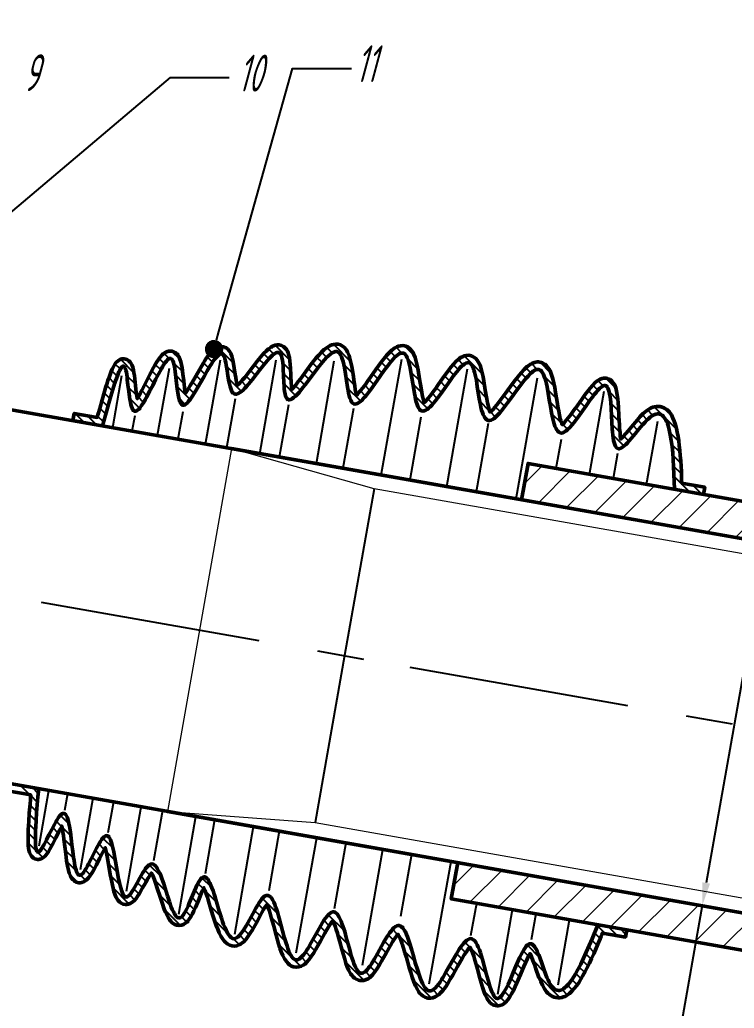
# Model space of a CAD drawing. Header units: millimetres. Extents: x 170 to 1359, y 181 to 1022.
# Drawn here: x 412 to 489.6, y 799.3 to 906.6 of the extents above; entities that cross this region are included whole.
import ezdxf

# ---------------------------------------------------------------- set-up
doc = ezdxf.new("R2010")
doc.units = ezdxf.units.MM
doc.linetypes.add('ACAD_ISO08W100', pattern=[36, 24, -3, 6, -3])
doc.layers.get('Defpoints').update_dxf_attribs({"lineweight": 35})
for name, color, linetype, lineweight in [('中心线', 1, 'ACAD_ISO08W100', 35), ('剖面线', 6, 'Continuous', 35), ('尺寸', 4, 'Continuous', 25), ('粗实线', 7, 'Continuous', 50), ('细实线', 7, 'Continuous', 20)]:
    doc.layers.add(name, color=color, linetype=linetype, lineweight=lineweight)
doc.layers.add('尺寸标注', color=4, linetype='Continuous')
doc.styles.get("Standard").update_dxf_attribs({"font": 'arial.ttf'})
doc.styles.add('工程字', font='gbenor.shx', dxfattribs={"width": 0.65, "oblique": 15, "height": 5, "bigfont": 'gbcbig.shx'})
doc.styles.add('工程字-35', font='gbeitc.shx', dxfattribs={"height": 3.5, "bigfont": 'gbcbig.shx'})
doc.dimstyles.new('ISO-25', dxfattribs={"dimtxt": 2.5, "dimasz": 2.5, "dimexe": 1.25, "dimexo": 0.625, "dimtad": 1, "dimtxsty": 'Standard', "dimcen": 2.5, "dimadec": 0, "dimazin": 0, "dimtfac": 1, "dimtmove": 0, "dimatfit": 3, "dimfxl": 1, "dimarcsym": 0})
pattern_1 = [(45, (-1779.0263, 93.988), (-1.7960512, 1.7960512), [])]

# ---------------------------------------------------------------- blocks, each defined once
blk = doc.blocks.new('*D14')
at = {"layer": 'Defpoints', "color": 0, "transparency": 16777216}
for p in [(660.83, 905.2), (323.57, 859.38), (642.83, 803.1)]:
    blk.add_point(p, dxfattribs=at)
at = {"layer": '尺寸标注', "color": 0, "lineweight": -2, "transparency": 16777216}
for p, q in [((323.68, 859.99), (341.79, 962.71)), ((344.04, 961.05), (658.37, 905.64)), ((642.94, 803.71), (661.05, 906.43))]:
    blk.add_line(p, q, dxfattribs=at)
at = {"layer": '尺寸标注', "color": 0, "transparency": 16777216}
for points in [[(344.11, 961.46), (343.96, 960.64), (341.57, 961.48)], [(658.44, 906.05), (658.3, 905.23), (660.83, 905.2)]]:
    blk.add_solid(points, dxfattribs=at)
at = {"layer": '尺寸标注', "color": 0, "lineweight": 20, "transparency": 16777216, "insert": (501.61, 935.68), "char_height": 3.5, "attachment_point": 5, "rotation": 350.0022, "style": '工程字-35'}
blk.add_mtext('886', dxfattribs=at)
blk = doc.blocks.new('*D17')
at = {"layer": 'Defpoints', "color": 0, "transparency": 16777216}
for p in [(493.03, 849.82), (512.17, 846.44), (505.21, 807.05)]:
    blk.add_point(p, dxfattribs=at)
at = {"layer": '尺寸', "color": 0, "lineweight": -2, "transparency": 16777216}
for p, q in [((511.55, 846.55), (491.8, 850.04)), ((492.6, 847.36), (486.51, 812.89)), ((486.08, 810.43), (478.23, 766)), ((504.6, 807.16), (484.85, 810.65))]:
    blk.add_line(p, q, dxfattribs=at)
at = {"layer": '尺寸', "color": 0, "transparency": 16777216}
for points in [[(492.19, 847.43), (493.01, 847.29), (493.03, 849.82)], [(486.1, 812.96), (486.92, 812.82), (486.08, 810.43)]]:
    blk.add_solid(points, dxfattribs=at)
at = {"layer": '尺寸', "color": 0, "lineweight": 20, "transparency": 16777216, "insert": (478.05, 781.48), "char_height": 3.5, "attachment_point": 5, "rotation": 79.9846, "style": '工程字-35'}
blk.add_mtext('8x46{\\H0.7x;\\SH7/f7;}x50{\\H0.7x;\\SH10/a11;}x9{\\H0.7x;\\SH11/d10;}', dxfattribs=at)
blk = doc.blocks.new('*D20')
at = {"layer": 'Defpoints', "color": 0, "transparency": 16777216}
for p in [(1244.78, 973.48), (280.07, 859.57), (1244.78, 748.52)]:
    blk.add_point(p, dxfattribs=at)
at = {"layer": '尺寸标注', "color": 0, "lineweight": -2, "transparency": 16777216}
for p, q in [((280.07, 860.19), (280.07, 974.73)), ((1244.78, 749.15), (1244.78, 974.73)), ((282.57, 973.48), (1242.28, 973.48))]:
    blk.add_line(p, q, dxfattribs=at)
at = {"layer": '尺寸标注', "color": 0, "transparency": 16777216}
for points in [[(282.57, 973.9), (282.57, 973.06), (280.07, 973.48)], [(1242.28, 973.9), (1242.28, 973.06), (1244.78, 973.48)]]:
    blk.add_solid(points, dxfattribs=at)
at = {"layer": '尺寸标注', "color": 0, "lineweight": 20, "transparency": 16777216, "insert": (762.42, 975.86), "char_height": 3.5, "attachment_point": 5, "style": '工程字-35'}
blk.add_mtext('2105', dxfattribs=at)

msp = doc.modelspace()

# ---------------------------------------------------------------- hatches: boundary and pattern name
at = {"layer": '剖面线', "lineweight": 20}
h = msp.add_hatch(dxfattribs=at)
h.set_pattern_fill('ANSI31', color=256, scale=0.8)
h.set_pattern_definition(pattern_1)
h.paths.add_polyline_path([(486.214, 855.077), (486.213, 855.072), (483.843, 855.49), (467.161, 858.436), (466.465, 854.503), (511.145, 846.624), (511.146, 846.625), (508.093, 847.162), (508.091, 847.16), (511.144, 846.622), (511.145, 846.624), (508.093, 847.162), (508.093, 847.162), (511.68, 846.531), (537.373, 841.999), (544.915, 839.041), (556.516, 836.998), (556.478, 837.258), (556.164, 838.652), (555.955, 839.367), (555.728, 840.081), (555.223, 841.546), (554.666, 843.006)])
h = msp.add_hatch(dxfattribs=at)
h.set_pattern_fill('ANSI31', color=256, scale=0.8)
h.set_pattern_definition(pattern_1)
h.paths.add_polyline_path([(477.869, 807.808), (477.87, 807.813), (475.499, 808.232), (458.818, 811.176), (459.51, 815.11), (504.188, 807.213), (504.188, 807.212), (501.135, 807.753), (501.134, 807.755), (504.187, 807.215), (504.188, 807.213), (501.135, 807.752), (501.135, 807.753), (504.722, 807.117), (530.413, 802.577), (538.513, 802.774), (550.112, 800.72), (549.986, 800.49), (549.214, 799.287), (548.773, 798.688), (548.315, 798.094), (547.339, 796.891), (546.316, 795.709)])

# ---------------------------------------------------------------- linework, layer by layer
at = {"layer": '中心线', "lineweight": 25}
for points in [[(414.293, 843.393), (439.307, 838.983)], [(444.309, 838.094), (449.312, 837.205)], [(454.315, 836.334), (479.328, 831.924)], [(484.331, 831.035), (489.334, 830.163)]]:
    msp.add_lwpolyline(points, dxfattribs=at)
at = {"layer": '剖面线', "lineweight": 25}
for points in [[(428.203, 869.819), (427.628, 870.394)], [(429.388, 869.714), (428.465, 870.638)], [(435.175, 869.313), (433.432, 871.056)], [(439.01, 869.784), (438.453, 870.359)], [(439.568, 870.307), (438.993, 870.882)], [(441.294, 869.662), (439.69, 871.265)], [(445.32, 869.958), (444.745, 870.516)], [(445.896, 870.446), (445.32, 871.021)], [(447.9, 869.522), (446.07, 871.353)], [(452.781, 870.028), (452.206, 870.603)], [(453.461, 870.429), (452.833, 871.056)], [(454.82, 870.132), (453.757, 871.196)], [(424.368, 868.267), (422.904, 869.749)], [(427.68, 869.261), (427.105, 869.836)], [(429.667, 868.372), (428.656, 869.365)], [(432.491, 868.773), (431.916, 869.348)], [(432.909, 869.435), (432.334, 870.01)], [(438.522, 869.208), (437.947, 869.766)], [(441.398, 868.494), (440.527, 869.348)], [(444.327, 868.79), (443.752, 869.365)], [(444.797, 869.383), (444.24, 869.958)], [(451.787, 868.86), (451.212, 869.435)], [(452.258, 869.47), (451.7, 870.045)], [(455.204, 868.686), (454.106, 869.784)], [(460.137, 869.139), (459.561, 869.714)], [(462.228, 868.128), (460.241, 870.115)], [(468.172, 868.651), (467.545, 869.278)], [(469.637, 868.25), (468.469, 869.435)], [(422.555, 867.919), (421.945, 868.529)], [(422.904, 868.668), (422.311, 869.243)], [(426.913, 867.884), (426.321, 868.476)], [(427.279, 868.598), (426.687, 869.174)], [(432.09, 868.093), (431.515, 868.668)], [(435.385, 868.041), (434.426, 868.999)], [(437.581, 867.988), (437.006, 868.564)], [(438.052, 868.598), (437.476, 869.174)], [(441.451, 867.361), (440.597, 868.197)], [(443.856, 868.18), (443.281, 868.755)], [(448.144, 868.197), (447.151, 869.191)], [(450.898, 867.605), (450.323, 868.18)], [(451.334, 868.232), (450.759, 868.808)], [(455.413, 867.396), (454.454, 868.354)], [(459.108, 868.006), (458.55, 868.581)], [(459.596, 868.598), (459.021, 869.174)], [(466.97, 867.692), (466.394, 868.267)], [(467.492, 868.25), (466.917, 868.825)], [(422.277, 867.117), (421.649, 867.762)], [(424.525, 867.03), (423.601, 867.953)], [(426.547, 867.169), (425.954, 867.762)], [(429.807, 867.134), (428.9, 868.058)], [(431.306, 866.716), (430.731, 867.291)], [(431.707, 867.396), (431.114, 867.988)], [(436.064, 866.263), (434.618, 867.709)], [(436.605, 866.803), (436.047, 867.361)], [(437.11, 867.378), (436.535, 867.953)], [(442.932, 866.942), (442.357, 867.518)], [(443.403, 867.553), (442.828, 868.128)], [(448.336, 866.942), (447.377, 867.884)], [(450.445, 866.977), (449.87, 867.553)], [(458.219, 866.751), (457.644, 867.326)], [(458.655, 867.378), (458.08, 867.953)], [(462.455, 866.82), (461.479, 867.797)], [(466.482, 867.099), (465.906, 867.675)], [(470.037, 866.786), (468.922, 867.901)], [(475.336, 866.873), (474.744, 867.448)], [(476.696, 866.594), (475.598, 867.692)], [(421.788, 865.461), (421.144, 866.106)], [(422.033, 866.298), (421.388, 866.942)], [(424.682, 865.809), (423.758, 866.733)], [(425.815, 865.757), (425.222, 866.35)], [(426.181, 866.454), (425.588, 867.047)], [(430.469, 865.391), (429.04, 866.838)], [(430.905, 866.036), (430.33, 866.629)], [(435.263, 866.001), (435.053, 866.21)], [(441.939, 865.775), (440.666, 867.064)], [(442.462, 866.35), (441.886, 866.908)], [(448.998, 865.199), (447.569, 866.611)], [(449.521, 865.74), (448.963, 866.315)], [(449.992, 866.35), (449.434, 866.925)], [(455.639, 866.106), (454.663, 867.064)], [(457.313, 865.496), (456.738, 866.071)], [(457.766, 866.123), (457.191, 866.681)], [(462.664, 865.531), (461.705, 866.507)], [(465.575, 865.862), (465, 866.437)], [(466.028, 866.489), (465.453, 867.064)], [(470.264, 865.478), (469.288, 866.454)], [(474.256, 865.792), (473.698, 866.367)], [(474.744, 866.385), (474.186, 866.942)], [(476.923, 865.287), (475.964, 866.245)], [(421.544, 864.624), (420.9, 865.269)], [(424.978, 864.432), (423.915, 865.496)], [(425.414, 865.06), (424.839, 865.653)], [(429.946, 864.851), (429.249, 865.548)], [(441.294, 865.356), (440.823, 865.809)], [(456.284, 864.363), (454.872, 865.775)], [(456.842, 864.903), (456.267, 865.461)], [(462.995, 864.119), (461.915, 865.217)], [(464.651, 864.624), (464.076, 865.199)], [(465.122, 865.234), (464.547, 865.809)], [(470.473, 864.188), (469.497, 865.165)], [(473.349, 864.537), (472.792, 865.112)], [(473.803, 865.165), (473.227, 865.74)], [(476.992, 864.136), (476.138, 864.99)], [(421.318, 863.787), (420.655, 864.432)], [(463.64, 863.474), (463.082, 864.031)], [(464.181, 864.031), (463.605, 864.589)], [(472.914, 863.909), (472.338, 864.485)], [(480.705, 863.648), (480.13, 864.241)], [(483.302, 862.132), (480.862, 864.572)], [(419, 862.864), (418.006, 863.857)], [(420.307, 862.637), (419.313, 863.613)], [(421.091, 862.933), (420.429, 863.578)], [(462.96, 863.09), (462.281, 863.77)], [(470.839, 862.759), (469.724, 863.875)], [(471.99, 862.672), (471.414, 863.247)], [(472.46, 863.282), (471.885, 863.857)], [(477.062, 863.003), (476.208, 863.84)], [(479.59, 862.62), (479.032, 863.177)], [(480.113, 863.177), (479.537, 863.735)], [(470.77, 861.731), (470.107, 862.393)], [(471.467, 862.114), (470.909, 862.689)], [(477.132, 861.835), (476.26, 862.707)], [(478.613, 861.434), (478.056, 862.01)], [(479.102, 862.027), (478.526, 862.602)], [(483.529, 860.824), (482.553, 861.8)], [(477.585, 860.319), (476.365, 861.539)], [(478.125, 860.859), (477.55, 861.417)], [(483.668, 859.621), (482.762, 860.51)], [(483.756, 858.454), (482.884, 859.325)], [(483.808, 857.321), (482.971, 858.157)], [(477.949, 856.534), (477.951, 856.536)], [(484.714, 855.333), (483.023, 857.024)], [(481.001, 855.996), (481.002, 855.996)], [(483.407, 855.577), (483.076, 855.909)], [(484.05, 855.454), (484.052, 855.455)], [(486.022, 855.107), (485.028, 856.1)], [(474.5, 853.085), (474.501, 853.086)], [(477.55, 852.544), (477.553, 852.547)], [(480.601, 852.004), (480.606, 852.009)], [(483.651, 851.464), (483.658, 851.471)], [(486.701, 850.923), (486.711, 850.933)], [(413.038, 822.493), (412.045, 823.47)], [(413.979, 822.616), (413.369, 823.243)], [(413.892, 821.622), (413.16, 822.371)], [(413.823, 820.628), (413.073, 821.378)], [(413.753, 819.617), (413.003, 820.367)], [(417.326, 819.286), (416.385, 820.227)], [(413.701, 818.606), (412.934, 819.356)], [(416.141, 818.31), (415.548, 818.903)], [(416.524, 819.007), (415.932, 819.6)], [(417.518, 817.996), (416.577, 818.955)], [(413.683, 817.543), (412.881, 818.327)], [(415.775, 817.595), (415.182, 818.188)], [(422.102, 816.654), (421.004, 817.77)], [(414.52, 815.626), (412.881, 817.264)], [(415.025, 816.183), (414.45, 816.776)], [(415.426, 816.881), (414.834, 817.473)], [(417.675, 816.776), (416.751, 817.683)], [(421.144, 816.532), (420.568, 817.125)], [(417.832, 815.539), (416.908, 816.462)], [(420.429, 815.103), (419.819, 815.695)], [(420.777, 815.817), (420.185, 816.428)], [(422.364, 815.312), (421.353, 816.323)], [(418.128, 814.179), (417.082, 815.225)], [(420.045, 814.388), (419.47, 814.981)], [(422.59, 814.022), (421.614, 814.998)], [(427.314, 813.604), (426.042, 814.876)], [(461.337, 814.787), (461.339, 814.789)], [(418.285, 812.941), (417.396, 813.813)], [(419.139, 813.15), (418.564, 813.726)], [(419.644, 813.726), (419.069, 814.301)], [(422.852, 812.68), (421.823, 813.691)], [(425.71, 813.063), (425.118, 813.639)], [(426.111, 813.726), (425.536, 814.318)], [(432.822, 812.401), (431.759, 813.464)], [(467.457, 813.708), (467.458, 813.708)], [(425.327, 812.366), (424.734, 812.959)], [(427.872, 811.965), (426.599, 813.238)], [(431.916, 812.244), (431.323, 812.837)], [(423.845, 810.606), (422.102, 812.349)], [(424.473, 811.041), (423.915, 811.617)], [(424.926, 811.669), (424.351, 812.262)], [(428.395, 810.362), (427.14, 811.617)], [(431.254, 810.728), (430.643, 811.338)], [(431.567, 811.495), (430.975, 812.105)], [(433.345, 810.797), (432.108, 812.052)], [(430.94, 809.978), (430.33, 810.588)], [(433.816, 809.246), (432.613, 810.449)], [(438.453, 810.013), (437.86, 810.588)], [(440.021, 809.507), (438.313, 811.216)], [(485.772, 810.478), (485.778, 810.484)], [(429.388, 808.305), (427.68, 809.995)], [(430.12, 808.636), (429.545, 809.211)], [(430.574, 809.263), (429.981, 809.856)], [(437.686, 808.618), (437.093, 809.211)], [(438.069, 809.316), (437.476, 809.908)], [(440.422, 808.026), (439.289, 809.176)], [(447.22, 807.695), (445.477, 809.438)], [(488.823, 809.938), (488.828, 809.943)], [(434.548, 807.451), (433.101, 808.897)], [(437.302, 807.921), (436.709, 808.514)], [(445.181, 807.59), (444.606, 808.165)], [(445.582, 808.252), (445.007, 808.845)], [(453.844, 807.538), (453.112, 808.27)], [(473.158, 808.636), (473.158, 808.636)], [(475.528, 807.398), (474.691, 808.235)], [(476.835, 807.172), (475.859, 808.165)], [(476.208, 808.096), (476.21, 808.098)], [(434.792, 806.126), (433.833, 807.085)], [(436.413, 806.649), (435.855, 807.224)], [(436.884, 807.259), (436.308, 807.834)], [(440.841, 806.544), (439.69, 807.695)], [(444.797, 806.893), (444.205, 807.485)], [(447.639, 806.213), (446.488, 807.363)], [(452.554, 806.666), (451.979, 807.259)], [(453.007, 807.294), (452.45, 807.869)], [(454.472, 805.847), (453.129, 807.172)], [(475.005, 806.858), (474.378, 807.468)], [(477.794, 807.311), (477.167, 807.939)], [(479.258, 807.555), (479.263, 807.56)], [(482.309, 807.015), (482.315, 807.021)], [(435.82, 806.178), (435.141, 806.858)], [(442.479, 803.825), (440.108, 806.196)], [(444.03, 805.516), (443.438, 806.091)], [(444.414, 806.196), (443.821, 806.788)], [(452.153, 806.004), (451.578, 806.579)], [(461.601, 806.248), (461.008, 806.84)], [(468.416, 804.818), (467.092, 806.143)], [(474.36, 805.359), (473.75, 805.952)], [(474.674, 806.108), (474.064, 806.718)], [(443.595, 804.853), (443.019, 805.429)], [(448.057, 804.714), (446.889, 805.882)], [(451.386, 804.609), (450.794, 805.202)], [(451.77, 805.307), (451.177, 805.899)], [(454.907, 804.33), (453.739, 805.498)], [(459.98, 804.644), (459.405, 805.219)], [(460.398, 805.307), (459.823, 805.882)], [(462.211, 804.557), (460.886, 805.882)], [(467.231, 804.941), (466.638, 805.533)], [(474.029, 804.609), (473.419, 805.219)], [(443.124, 804.261), (442.549, 804.836)], [(449.382, 802.308), (447.325, 804.365)], [(450.567, 803.285), (449.992, 803.86)], [(450.985, 803.93), (450.41, 804.522)], [(455.378, 802.779), (454.175, 803.982)], [(459.213, 803.267), (458.62, 803.842)], [(459.596, 803.947), (459.004, 804.54)], [(462.629, 803.075), (461.479, 804.208)], [(466.551, 803.459), (465.941, 804.069)], [(466.882, 804.208), (466.272, 804.818)], [(469.009, 803.145), (467.702, 804.47)], [(473.68, 803.877), (473.07, 804.47)], [(450.062, 802.709), (449.504, 803.267)], [(458.812, 802.57), (458.237, 803.163)], [(463.065, 801.559), (461.88, 802.727)], [(466.237, 802.709), (465.61, 803.319)], [(470.648, 800.426), (468.294, 802.796)], [(472.914, 802.483), (472.338, 803.058)], [(473.314, 803.163), (472.722, 803.755)], [(456.685, 800.391), (454.663, 802.413)], [(457.958, 801.28), (457.383, 801.838)], [(458.411, 801.908), (457.818, 802.483)], [(465.558, 801.21), (464.965, 801.803)], [(465.906, 801.942), (465.296, 802.552)], [(472.025, 801.228), (471.449, 801.786)], [(472.495, 801.82), (471.92, 802.396)], [(457.417, 800.722), (456.86, 801.297)], [(463.989, 799.554), (462.35, 801.193)], [(465.192, 800.513), (464.599, 801.106)], [(471.432, 800.722), (470.857, 801.315)], [(464.704, 799.92), (464.146, 800.478)]]:
    msp.add_lwpolyline(points, dxfattribs=at)
at = {"layer": '尺寸', "lineweight": 25}
for points in [[(433.345, 871.806), (433.607, 872.764), (441.59, 901.299), (447.987, 901.299)], [(374.046, 854.445), (374.813, 855.09), (428.326, 900.323), (434.723, 900.323)], [(433.38, 870.045), (432.805, 870.603)], [(432.142, 860.545), (433.764, 869.679)], [(438.034, 859.499), (439.83, 869.697)], [(444.187, 858.419), (446.122, 869.575)], [(451.229, 857.181), (453.461, 869.749)], [(428.186, 868.755), (426.896, 861.469)], [(458.341, 855.926), (460.59, 868.703)], [(422.067, 862.323), (423.061, 867.988)], [(465.871, 854.601), (468.207, 867.727)], [(473.837, 857.251), (475.424, 866.28)], [(435.35, 865.443), (434.409, 860.144)], [(448.144, 864.973), (448.04, 865.077)], [(429.667, 864.049), (429.127, 861.086)], [(441.137, 864.798), (440.143, 859.133)], [(448.196, 864.415), (447.063, 857.913)], [(482.553, 863.979), (482.222, 864.293)], [(424.455, 863.596), (424.159, 861.957)], [(455.517, 863.456), (454.315, 856.641)], [(480.025, 856.17), (481.246, 863.021)], [(462.838, 862.776), (461.514, 855.368)], [(470.752, 861.033), (470.177, 857.896)], [(476.888, 859.517), (476.4, 856.798)], [(450.445, 855.699), (447.238, 837.571), (444.048, 819.461)], [(486.353, 855.856), (486.335, 855.856)], [(414.067, 816.916), (415.13, 822.929)], [(417.169, 822.581), (416.838, 820.768)], [(419.923, 822.093), (418.546, 814.318)], [(422.137, 821.692), (421.527, 818.327)], [(423.549, 812), (425.17, 821.169)], [(427.471, 820.75), (426.512, 815.312)], [(429.232, 809.49), (431.097, 820.123)], [(433.136, 819.757), (432.09, 813.9)], [(435.332, 807.346), (437.354, 819.007)], [(440.143, 818.519), (439.01, 812.052)], [(441.991, 805.307), (444.222, 817.805)], [(447.377, 817.247), (446.105, 810.083)], [(413.439, 815.626), (413.195, 815.87)], [(449.19, 803.964), (451.404, 816.532)], [(454.524, 815.992), (453.321, 809.246)], [(456.424, 801.925), (458.812, 815.225)], [(461.549, 810.675), (460.904, 807.154)], [(463.867, 800.827), (465.488, 809.995)], [(468.015, 809.542), (467.51, 806.736)], [(470.438, 801.838), (471.676, 808.897)], [(460.851, 805.917), (460.294, 806.474)]]:
    msp.add_lwpolyline(points, dxfattribs=at)
at = {"layer": '尺寸', "lineweight": 0, "transparency": 33554559}
for points in [[(432.369, 871.562), (433.066, 870.847), (432.212, 871.353)], [(432.578, 871.719), (432.369, 871.562), (433.066, 870.847)], [(433.066, 870.847), (432.822, 871.823), (432.578, 871.719)], [(433.084, 871.841), (433.066, 870.847), (432.822, 871.823)], [(433.345, 871.806), (433.084, 871.841), (433.066, 870.847)], [(433.066, 870.847), (433.589, 871.701), (433.345, 871.806)], [(433.781, 871.544), (433.066, 870.847), (433.589, 871.701)], [(433.938, 871.335), (433.781, 871.544), (433.066, 870.847)], [(432.108, 871.108), (432.073, 870.864), (433.066, 870.847)], [(432.073, 870.864), (433.066, 870.847), (432.108, 870.603)], [(433.066, 870.847), (432.212, 871.353), (432.108, 871.108)], [(433.066, 870.847), (432.108, 870.603), (432.195, 870.359)], [(432.195, 870.359), (432.352, 870.15), (433.066, 870.847)], [(432.352, 870.15), (433.066, 870.847), (432.561, 869.993)], [(433.066, 870.847), (432.561, 869.993), (432.805, 869.888)], [(432.805, 869.888), (433.066, 869.853), (433.066, 870.847)], [(433.066, 870.847), (434.042, 871.091), (433.938, 871.335)], [(434.077, 870.83), (433.066, 870.847), (434.042, 871.091)], [(433.066, 869.853), (433.066, 870.847), (433.328, 869.871)], [(433.066, 870.847), (433.328, 869.871), (433.572, 869.975)], [(433.572, 869.975), (433.781, 870.132), (433.066, 870.847)], [(433.781, 870.132), (433.066, 870.847), (433.938, 870.342)], [(433.066, 870.847), (433.938, 870.342), (434.042, 870.586)], [(434.042, 870.586), (434.077, 870.83), (433.066, 870.847)]]:
    msp.add_solid(points, dxfattribs=at)
at = {"layer": '粗实线', "lineweight": 50}
for points in [[(420.098, 862.672), (417.745, 863.09), (417.884, 863.875), (420.394, 863.439), (420.464, 863.7), (420.533, 863.927), (420.655, 864.415), (420.917, 865.356), (421.178, 866.245), (421.3, 866.664), (421.422, 867.047), (421.544, 867.431), (421.666, 867.779), (421.788, 868.11), (421.893, 868.407), (422.015, 868.686), (422.137, 868.93), (422.259, 869.156), (422.416, 869.383), (422.503, 869.487), (422.643, 869.592), (422.799, 869.697), (422.904, 869.749), (423.044, 869.784), (423.166, 869.801), (423.322, 869.801), (423.462, 869.766), (423.601, 869.714), (423.723, 869.662), (423.828, 869.592), (423.967, 869.435), (424.072, 869.278), (424.142, 869.139), (424.246, 868.877), (424.316, 868.581), (424.368, 868.285), (424.421, 867.971), (424.455, 867.622), (424.543, 866.89), (424.63, 866.141), (424.682, 865.792), (424.734, 865.478), (424.891, 865.74), (425.066, 866.053), (425.24, 866.367), (425.414, 866.716), (426.146, 868.163), (426.512, 868.842), (426.687, 869.174), (426.861, 869.47), (427.053, 869.731), (427.227, 869.993), (427.419, 870.219), (427.541, 870.324), (427.663, 870.429), (427.837, 870.516), (428.029, 870.603), (428.151, 870.638), (428.29, 870.638), (428.43, 870.638), (428.569, 870.62), (428.709, 870.568), (428.831, 870.498), (428.935, 870.429), (429.022, 870.342), (429.162, 870.185), (429.249, 870.045), (429.371, 869.749), (429.476, 869.453), (429.545, 869.156), (429.598, 868.825), (429.685, 868.128), (429.772, 867.396), (429.859, 866.681), (429.911, 866.35), (429.964, 866.053), (430.12, 866.298), (430.312, 866.576), (430.487, 866.89), (430.678, 867.221), (431.48, 868.616), (431.881, 869.296), (432.073, 869.609), (432.265, 869.906), (432.474, 870.185), (432.665, 870.446), (432.875, 870.673), (433.119, 870.882), (433.258, 870.969), (433.432, 871.056), (433.642, 871.108), (433.886, 871.143), (434.147, 871.091), (434.269, 871.039), (434.391, 870.986), (434.583, 870.83), (434.722, 870.673), (434.809, 870.516), (434.879, 870.376), (435.001, 870.08), (435.088, 869.784), (435.141, 869.453), (435.263, 868.773), (435.367, 868.093), (435.42, 867.762), (435.489, 867.448), (435.542, 867.169), (435.611, 866.925), (435.786, 867.082), (435.977, 867.291), (436.169, 867.518), (436.396, 867.779), (436.849, 868.354), (437.319, 868.964), (437.79, 869.575), (438.261, 870.15), (438.487, 870.411), (438.731, 870.638), (438.975, 870.864), (439.219, 871.039), (439.359, 871.126), (439.516, 871.196), (439.708, 871.265), (439.917, 871.3), (440.143, 871.3), (440.387, 871.23), (440.614, 871.126), (440.788, 870.969), (440.945, 870.795), (441.05, 870.62), (441.119, 870.446), (441.172, 870.289), (441.259, 869.941), (441.311, 869.575), (441.346, 869.191), (441.381, 868.808), (441.416, 867.971), (441.451, 867.187), (441.485, 866.82), (441.52, 866.489), (441.73, 866.733), (441.974, 867.012), (442.218, 867.326), (442.479, 867.675), (443.037, 868.407), (443.595, 869.174), (444.17, 869.888), (444.449, 870.202), (444.745, 870.516), (445.024, 870.795), (445.338, 871.021), (445.669, 871.23), (445.861, 871.3), (446.07, 871.353), (446.296, 871.387), (446.54, 871.37), (446.802, 871.3), (447.029, 871.178), (447.22, 871.021), (447.36, 870.864), (447.482, 870.69), (447.569, 870.516), (447.726, 870.167), (447.83, 869.784), (447.935, 869.383), (448.022, 868.964), (448.162, 868.11), (448.284, 867.256), (448.353, 866.855), (448.406, 866.472), (448.475, 866.141), (448.545, 865.862), (448.65, 865.966), (448.754, 866.088), (448.981, 866.35), (449.242, 866.664), (449.504, 867.012), (449.783, 867.396), (450.062, 867.797), (450.637, 868.633), (451.212, 869.435), (451.508, 869.801), (451.787, 870.15), (452.084, 870.464), (452.38, 870.742), (452.711, 870.986), (452.903, 871.091), (453.112, 871.161), (453.339, 871.213), (453.617, 871.23), (453.879, 871.161), (454.14, 871.056), (454.35, 870.882), (454.506, 870.708), (454.646, 870.516), (454.733, 870.342), (454.907, 869.941), (455.029, 869.522), (455.134, 869.069), (455.221, 868.581), (455.395, 867.587), (455.552, 866.611), (455.622, 866.141), (455.709, 865.722), (455.796, 865.356), (455.849, 865.199), (455.883, 865.06), (455.988, 865.165), (456.093, 865.269), (456.319, 865.513), (456.563, 865.827), (456.825, 866.176), (457.104, 866.542), (457.383, 866.942), (457.94, 867.762), (458.516, 868.546), (458.794, 868.895), (459.091, 869.243), (459.37, 869.54), (459.683, 869.801), (459.84, 869.923), (460.032, 870.028), (460.224, 870.115), (460.468, 870.167), (460.729, 870.185), (460.869, 870.167), (461.008, 870.115), (461.148, 870.063), (461.27, 869.993), (461.479, 869.836), (461.636, 869.662), (461.758, 869.487), (461.949, 869.104), (462.071, 868.72), (462.193, 868.285), (462.281, 867.831), (462.368, 867.361), (462.525, 866.385), (462.682, 865.443), (462.769, 865.008), (462.856, 864.607), (462.943, 864.276), (462.995, 864.119), (463.048, 864.014), (463.152, 864.101), (463.257, 864.206), (463.396, 864.345), (463.518, 864.502), (463.815, 864.833), (464.111, 865.234), (464.425, 865.653), (464.756, 866.106), (465.418, 867.012), (465.749, 867.465), (466.081, 867.884), (466.412, 868.285), (466.743, 868.633), (467.074, 868.947), (467.248, 869.086), (467.44, 869.208), (467.649, 869.313), (467.876, 869.4), (468.155, 869.453), (468.294, 869.453), (468.451, 869.435), (468.591, 869.4), (468.73, 869.348), (468.974, 869.208), (469.166, 869.034), (469.323, 868.86), (469.445, 868.668), (469.549, 868.476), (469.706, 868.075), (469.846, 867.64), (469.95, 867.169), (470.055, 866.681), (470.142, 866.158), (470.316, 865.13), (470.403, 864.607), (470.491, 864.119), (470.578, 863.665), (470.665, 863.265), (470.717, 863.09), (470.77, 862.916), (470.822, 862.776), (470.874, 862.654), (470.961, 862.742), (471.083, 862.864), (471.31, 863.125), (471.571, 863.439), (471.85, 863.805), (472.147, 864.206), (472.443, 864.624), (473.036, 865.461), (473.332, 865.879), (473.611, 866.263), (473.907, 866.629), (474.186, 866.942), (474.465, 867.239), (474.622, 867.361), (474.796, 867.483), (474.988, 867.587), (475.214, 867.657), (475.354, 867.692), (475.493, 867.692), (475.65, 867.692), (475.807, 867.657), (475.947, 867.605), (476.069, 867.535), (476.278, 867.361), (476.417, 867.187), (476.539, 867.012), (476.679, 866.646), (476.783, 866.28), (476.853, 865.879), (476.905, 865.461), (476.94, 865.008), (476.975, 864.537), (477.027, 863.578), (477.08, 862.637), (477.097, 862.184), (477.149, 861.783), (477.184, 861.399), (477.236, 861.086), (477.358, 861.208), (477.498, 861.347), (477.777, 861.678), (478.073, 862.027), (478.387, 862.41), (479.032, 863.177), (479.346, 863.543), (479.677, 863.875), (480.008, 864.154), (480.357, 864.38), (480.531, 864.467), (480.723, 864.537), (480.914, 864.589), (481.124, 864.624), (481.315, 864.624), (481.524, 864.607), (481.734, 864.554), (481.925, 864.485), (482.1, 864.38), (482.257, 864.258), (482.396, 864.136), (482.518, 863.997), (482.727, 863.7), (482.901, 863.369), (483.041, 863.021), (483.18, 862.637), (483.285, 862.236), (483.372, 861.818), (483.459, 861.347), (483.529, 860.876), (483.581, 860.371), (483.651, 859.848), (483.686, 859.308), (483.738, 858.732), (483.808, 857.565), (483.825, 856.955), (483.843, 856.658), (483.843, 856.484), (483.843, 856.31), (486.353, 855.856), (486.213, 855.072), (483.843, 855.49)], [(420.969, 862.515), (421.422, 864.171), (421.649, 864.973), (421.858, 865.74), (422.067, 866.454), (422.277, 867.099), (422.381, 867.396), (422.468, 867.675), (422.573, 867.936), (422.66, 868.163), (422.747, 868.372), (422.834, 868.546), (422.922, 868.703), (422.991, 868.825), (423.078, 868.912), (423.148, 868.982), (423.218, 868.999), (423.288, 868.982), (423.34, 868.947), (423.392, 868.86), (423.444, 868.72), (423.497, 868.546), (423.549, 868.354), (423.584, 868.11), (423.619, 867.849), (423.654, 867.553), (423.723, 866.942), (423.81, 866.298), (423.88, 865.67), (423.933, 865.374), (423.985, 865.095), (424.037, 864.851), (424.107, 864.624), (424.177, 864.432), (424.246, 864.276), (424.333, 864.171), (424.438, 864.101), (424.543, 864.101), (424.647, 864.136), (424.769, 864.206), (424.891, 864.328), (425.031, 864.485), (425.17, 864.676), (425.31, 864.886), (425.466, 865.13), (425.606, 865.391), (425.763, 865.67), (426.077, 866.28), (426.408, 866.908), (426.721, 867.535), (427.035, 868.145), (427.349, 868.703), (427.488, 868.964), (427.628, 869.191), (427.767, 869.383), (427.907, 869.557), (428.029, 869.679), (428.133, 869.784), (428.255, 869.836), (428.343, 869.836), (428.43, 869.801), (428.517, 869.714), (428.587, 869.575), (428.656, 869.4), (428.709, 869.208), (428.761, 868.964), (428.813, 868.703), (428.848, 868.424), (428.918, 867.797), (429.075, 866.524), (429.162, 865.931), (429.214, 865.67), (429.266, 865.426), (429.336, 865.217), (429.406, 865.042), (429.493, 864.903), (429.58, 864.816), (429.685, 864.781), (429.789, 864.781), (429.911, 864.816), (430.033, 864.903), (430.173, 865.025), (430.312, 865.199), (430.469, 865.374), (430.609, 865.6), (430.783, 865.827), (430.94, 866.088), (431.288, 866.664), (431.986, 867.884), (432.334, 868.494), (432.665, 869.052), (432.822, 869.296), (432.979, 869.54), (433.136, 869.749), (433.293, 869.941), (433.432, 870.097), (433.554, 870.202), (433.676, 870.289), (433.798, 870.342), (433.903, 870.324), (434.008, 870.272), (434.095, 870.185), (434.164, 870.028), (434.234, 869.853), (434.286, 869.627), (434.339, 869.383), (434.391, 869.121), (434.496, 868.546), (434.583, 867.936), (434.687, 867.343), (434.74, 867.064), (434.809, 866.803), (434.879, 866.559), (434.966, 866.367), (435.053, 866.193), (435.158, 866.071), (435.28, 865.984), (435.402, 865.966), (435.559, 865.966), (435.698, 866.019), (435.873, 866.123), (436.047, 866.245), (436.221, 866.402), (436.413, 866.594), (436.605, 866.786), (436.797, 867.03), (437.215, 867.518), (438.052, 868.616), (438.47, 869.139), (438.871, 869.609), (439.045, 869.819), (439.237, 870.01), (439.411, 870.185), (439.568, 870.307), (439.725, 870.411), (439.864, 870.481), (440.004, 870.498), (440.126, 870.481), (440.23, 870.411), (440.318, 870.289), (440.387, 870.115), (440.44, 869.906), (440.492, 869.644), (440.527, 869.348), (440.562, 869.017), (440.579, 868.686), (440.649, 867.239), (440.666, 866.89), (440.701, 866.559), (440.736, 866.263), (440.788, 865.984), (440.841, 865.757), (440.928, 865.565), (441.015, 865.443), (441.119, 865.356), (441.241, 865.339), (441.381, 865.374), (441.538, 865.461), (441.712, 865.583), (441.904, 865.74), (442.096, 865.931), (442.305, 866.158), (442.514, 866.42), (442.723, 866.681), (442.95, 866.977), (443.42, 867.605), (444.379, 868.86), (444.85, 869.435), (445.076, 869.697), (445.285, 869.923), (445.512, 870.132), (445.704, 870.307), (445.913, 870.446), (446.087, 870.533), (446.262, 870.586), (446.418, 870.586), (446.558, 870.516), (446.697, 870.411), (446.802, 870.237), (446.907, 870.028), (446.994, 869.784), (447.081, 869.505), (447.151, 869.191), (447.22, 868.86), (447.342, 868.163), (447.447, 867.431), (447.551, 866.716), (447.621, 866.367), (447.673, 866.053), (447.743, 865.775), (447.83, 865.513), (447.918, 865.304), (448.005, 865.13), (448.109, 864.99), (448.231, 864.92), (448.353, 864.886), (448.493, 864.903), (448.65, 864.955), (448.806, 865.042), (448.963, 865.165), (449.138, 865.321), (449.312, 865.513), (449.504, 865.705), (449.695, 865.949), (449.887, 866.193), (450.288, 866.733), (451.107, 867.901), (451.508, 868.494), (451.927, 869.034), (452.118, 869.296), (452.31, 869.522), (452.502, 869.749), (452.676, 869.941), (452.85, 870.097), (453.025, 870.237), (453.182, 870.342), (453.339, 870.394), (453.495, 870.429), (453.617, 870.411), (453.739, 870.359), (453.861, 870.237), (453.966, 870.097), (454.053, 869.906), (454.14, 869.679), (454.228, 869.418), (454.297, 869.121), (454.367, 868.825), (454.489, 868.145), (454.716, 866.716), (454.838, 866.019), (454.89, 865.705), (454.96, 865.391), (455.029, 865.112), (455.117, 864.851), (455.204, 864.624), (455.291, 864.45), (455.395, 864.293), (455.5, 864.188), (455.622, 864.136), (455.761, 864.119), (455.901, 864.154), (456.058, 864.206), (456.215, 864.31), (456.372, 864.432), (456.546, 864.589), (456.72, 864.781), (456.912, 864.973), (457.086, 865.199), (457.47, 865.705), (457.871, 866.245), (458.655, 867.378), (459.038, 867.901), (459.422, 868.389), (459.596, 868.616), (459.771, 868.808), (459.945, 868.982), (460.102, 869.121), (460.259, 869.243), (460.416, 869.313), (460.555, 869.365), (460.694, 869.383), (460.816, 869.348), (460.921, 869.278), (461.026, 869.156), (461.113, 868.999), (461.2, 868.808), (461.287, 868.581), (461.357, 868.337), (461.427, 868.058), (461.549, 867.465), (461.653, 866.803), (461.862, 865.443), (461.984, 864.816), (462.054, 864.502), (462.124, 864.223), (462.211, 863.962), (462.281, 863.735), (462.385, 863.526), (462.49, 863.369), (462.594, 863.23), (462.716, 863.143), (462.856, 863.09), (462.995, 863.09), (463.152, 863.125), (463.309, 863.212), (463.501, 863.334), (463.675, 863.509), (463.884, 863.7), (464.076, 863.909), (464.285, 864.154), (464.494, 864.432), (464.948, 865.008), (465.401, 865.618), (465.854, 866.263), (466.307, 866.873), (466.743, 867.431), (466.952, 867.692), (467.161, 867.919), (467.37, 868.128), (467.562, 868.302), (467.737, 868.459), (467.911, 868.564), (468.085, 868.633), (468.242, 868.651), (468.381, 868.633), (468.503, 868.564), (468.626, 868.442), (468.73, 868.285), (468.835, 868.11), (468.922, 867.884), (469.009, 867.64), (469.096, 867.361), (469.166, 867.064), (469.236, 866.751), (469.358, 866.071), (469.462, 865.356), (469.584, 864.642), (469.706, 863.944), (469.846, 863.299), (469.915, 863.003), (469.985, 862.742), (470.072, 862.48), (470.177, 862.271), (470.281, 862.079), (470.386, 861.94), (470.508, 861.818), (470.648, 861.765), (470.787, 861.731), (470.944, 861.765), (471.118, 861.853), (471.292, 861.975), (471.484, 862.149), (471.693, 862.341), (471.903, 862.585), (472.129, 862.846), (472.338, 863.125), (472.565, 863.421), (473.489, 864.711), (473.925, 865.339), (474.151, 865.635), (474.36, 865.914), (474.552, 866.158), (474.744, 866.385), (474.936, 866.576), (475.11, 866.716), (475.267, 866.838), (475.406, 866.89), (475.528, 866.89), (475.65, 866.855), (475.755, 866.751), (475.825, 866.611), (475.912, 866.437), (475.964, 866.228), (476.016, 865.966), (476.069, 865.687), (476.103, 865.391), (476.138, 865.077), (476.191, 864.38), (476.225, 863.648), (476.26, 862.898), (476.295, 862.184), (476.33, 861.853), (476.365, 861.521), (476.4, 861.225), (476.452, 860.946), (476.504, 860.702), (476.574, 860.493), (476.661, 860.319), (476.748, 860.179), (476.853, 860.092), (476.975, 860.04), (477.097, 860.04), (477.254, 860.092), (477.411, 860.197), (477.585, 860.336), (477.777, 860.493), (477.969, 860.685), (478.16, 860.894), (478.369, 861.138), (478.788, 861.643), (479.206, 862.166), (479.624, 862.654), (479.834, 862.898), (480.043, 863.108), (480.235, 863.299), (480.409, 863.456), (480.583, 863.578), (480.757, 863.683), (480.914, 863.753), (481.071, 863.805), (481.211, 863.822), (481.35, 863.822), (481.472, 863.805), (481.594, 863.753), (481.716, 863.665), (481.821, 863.578), (481.925, 863.456), (482.03, 863.317), (482.117, 863.16), (482.204, 862.986), (482.291, 862.776), (482.361, 862.567), (482.501, 862.079), (482.605, 861.539), (482.71, 860.946), (482.797, 860.284), (482.867, 859.587), (482.919, 858.854), (482.971, 858.088), (483.006, 857.286), (483.076, 855.63)], [(410.65, 864.345), (537.373, 841.999), (512.168, 846.444), (505.213, 807.05)], [(434.966, 860.057), (513.737, 846.165)], [(467.161, 858.436), (466.464, 854.497), (467.161, 858.436), (570.266, 840.256)], [(403.695, 824.951), (506.799, 806.771), (530.436, 802.605), (506.799, 806.771), (428.011, 820.663)], [(414.032, 823.121), (413.945, 822.232), (413.875, 821.36), (413.805, 820.506), (413.753, 819.705), (413.718, 818.955), (413.701, 818.606), (413.683, 818.275), (413.683, 817.979), (413.666, 817.683), (413.683, 817.421), (413.683, 817.177), (413.701, 816.95), (413.718, 816.759), (413.753, 816.602), (413.788, 816.462), (413.823, 816.358), (413.875, 816.288), (413.945, 816.253), (414.014, 816.253), (414.084, 816.306), (414.171, 816.375), (414.276, 816.497), (414.38, 816.654), (414.485, 816.846), (414.607, 817.055), (414.746, 817.299), (414.868, 817.561), (415.147, 818.118), (415.444, 818.694), (415.74, 819.251), (415.879, 819.513), (416.019, 819.739), (416.158, 819.949), (416.298, 820.14), (416.42, 820.28), (416.542, 820.384), (416.664, 820.437), (416.768, 820.437), (416.873, 820.402), (416.96, 820.315), (417.047, 820.193), (417.117, 820.018), (417.187, 819.827), (417.256, 819.583), (417.309, 819.321), (417.361, 819.042), (417.466, 818.415), (417.553, 817.735), (417.64, 817.02), (417.727, 816.323), (417.814, 815.643), (417.867, 815.329), (417.919, 815.033), (417.971, 814.754), (418.023, 814.51), (418.093, 814.284), (418.145, 814.092), (418.233, 813.935), (418.302, 813.813), (418.389, 813.743), (418.477, 813.726), (418.581, 813.743), (418.686, 813.813), (418.808, 813.917), (418.93, 814.074), (419.052, 814.266), (419.174, 814.475), (419.313, 814.719), (419.453, 814.963), (419.732, 815.521), (420.307, 816.672), (420.464, 816.933), (420.603, 817.177), (420.743, 817.404), (420.865, 817.595), (421.004, 817.77), (421.126, 817.892), (421.248, 817.979), (421.353, 818.031), (421.457, 818.014), (421.562, 817.961), (421.666, 817.874), (421.754, 817.735), (421.841, 817.561), (421.911, 817.351), (421.98, 817.125), (422.05, 816.846), (422.12, 816.567), (422.189, 816.271), (422.311, 815.608), (422.555, 814.214), (422.677, 813.534), (422.799, 812.906), (422.869, 812.61), (422.939, 812.349), (423.009, 812.105), (423.078, 811.878), (423.166, 811.704), (423.253, 811.547), (423.34, 811.442), (423.427, 811.373), (423.532, 811.355), (423.654, 811.39), (423.758, 811.46), (423.88, 811.582), (424.02, 811.739), (424.142, 811.93), (424.281, 812.157), (424.421, 812.401), (424.717, 812.906), (425.013, 813.447), (425.31, 813.97), (425.466, 814.214), (425.606, 814.423), (425.763, 814.615), (425.902, 814.754), (426.042, 814.876), (426.181, 814.946), (426.321, 814.963), (426.443, 814.946), (426.582, 814.876), (426.704, 814.754), (426.826, 814.597), (426.948, 814.423), (427.053, 814.196), (427.175, 813.952), (427.279, 813.691), (427.384, 813.395), (427.61, 812.784), (428.029, 811.477), (428.221, 810.85), (428.43, 810.274), (428.534, 810.013), (428.656, 809.769), (428.761, 809.577), (428.865, 809.403), (428.97, 809.263), (429.092, 809.159), (429.214, 809.107), (429.319, 809.089), (429.441, 809.141), (429.58, 809.229), (429.702, 809.385), (429.824, 809.577), (429.964, 809.821), (430.103, 810.083), (430.243, 810.379), (430.382, 810.71), (430.94, 812.035), (431.079, 812.349), (431.219, 812.645), (431.358, 812.906), (431.498, 813.133), (431.62, 813.325), (431.759, 813.464), (431.898, 813.534), (432.02, 813.569), (432.142, 813.517), (432.265, 813.429), (432.387, 813.29), (432.491, 813.116), (432.613, 812.889), (432.735, 812.628), (432.84, 812.349), (432.962, 812.035), (433.066, 811.686), (433.188, 811.338), (433.415, 810.588), (433.642, 809.821), (433.868, 809.072), (433.99, 808.723), (434.112, 808.392), (434.252, 808.078), (434.374, 807.782), (434.496, 807.52), (434.635, 807.294), (434.775, 807.119), (434.914, 806.98), (435.071, 806.875), (435.21, 806.84), (435.367, 806.858), (435.524, 806.928), (435.698, 807.05), (435.855, 807.224), (436.03, 807.433), (436.204, 807.677), (436.378, 807.956), (436.553, 808.235), (436.919, 808.88), (437.267, 809.525), (437.616, 810.152), (437.773, 810.449), (437.947, 810.71), (438.104, 810.954), (438.261, 811.163), (438.418, 811.32), (438.557, 811.46), (438.714, 811.529), (438.836, 811.547), (438.975, 811.529), (439.097, 811.46), (439.219, 811.355), (439.341, 811.198), (439.446, 811.024), (439.551, 810.815), (439.655, 810.571), (439.76, 810.309), (439.864, 810.03), (439.952, 809.734), (440.143, 809.072), (440.509, 807.695), (440.701, 806.997), (440.893, 806.352), (440.997, 806.056), (441.085, 805.777), (441.189, 805.498), (441.311, 805.272), (441.416, 805.063), (441.52, 804.888), (441.642, 804.731), (441.764, 804.627), (441.904, 804.557), (442.026, 804.54), (442.165, 804.557), (442.322, 804.627), (442.462, 804.749), (442.619, 804.906), (442.775, 805.097), (442.95, 805.307), (443.107, 805.568), (443.281, 805.829), (443.63, 806.422), (444.327, 807.695), (444.675, 808.287), (444.85, 808.584), (445.007, 808.845), (445.181, 809.072), (445.338, 809.281), (445.495, 809.455), (445.634, 809.595), (445.791, 809.699), (445.93, 809.751), (446.07, 809.751), (446.192, 809.717), (446.314, 809.629), (446.436, 809.525), (446.54, 809.368), (446.662, 809.194), (446.767, 808.967), (446.872, 808.74), (446.959, 808.479), (447.063, 808.2), (447.255, 807.607), (447.429, 806.962), (447.796, 805.638), (447.97, 804.993), (448.162, 804.418), (448.249, 804.156), (448.353, 803.912), (448.458, 803.703), (448.562, 803.511), (448.667, 803.354), (448.772, 803.232), (448.894, 803.145), (449.016, 803.093), (449.138, 803.093), (449.277, 803.128), (449.417, 803.197), (449.556, 803.319), (449.695, 803.476), (449.852, 803.668), (450.009, 803.877), (450.166, 804.104), (450.48, 804.644), (450.811, 805.219), (451.473, 806.422), (451.805, 806.98), (451.962, 807.224), (452.136, 807.468), (452.293, 807.677), (452.45, 807.869), (452.606, 808.026), (452.763, 808.148), (452.903, 808.235), (453.06, 808.27), (453.199, 808.27), (453.339, 808.218), (453.461, 808.113), (453.6, 807.973), (453.722, 807.782), (453.844, 807.573), (453.949, 807.311), (454.071, 807.032), (454.175, 806.736), (454.297, 806.405), (454.506, 805.707), (454.716, 804.975), (454.925, 804.226), (455.151, 803.494), (455.361, 802.814), (455.483, 802.5), (455.587, 802.221), (455.709, 801.96), (455.831, 801.733), (455.953, 801.524), (456.093, 801.367), (456.215, 801.263), (456.354, 801.193), (456.494, 801.175), (456.65, 801.193), (456.79, 801.263), (456.947, 801.367), (457.104, 801.524), (457.261, 801.698), (457.435, 801.908), (457.609, 802.134), (457.766, 802.396), (457.94, 802.674), (458.289, 803.267), (458.638, 803.895), (458.986, 804.522), (459.352, 805.132), (459.683, 805.69), (459.858, 805.952), (460.032, 806.178), (460.189, 806.37), (460.363, 806.544), (460.52, 806.684), (460.677, 806.771), (460.816, 806.84), (460.973, 806.858), (461.113, 806.806), (461.252, 806.736), (461.392, 806.596), (461.514, 806.405), (461.636, 806.178), (461.758, 805.917), (461.88, 805.62), (461.984, 805.307), (462.106, 804.958), (462.211, 804.592), (462.629, 803.075), (462.838, 802.326), (462.926, 801.977), (463.03, 801.646), (463.135, 801.35), (463.239, 801.071), (463.361, 800.844), (463.466, 800.652), (463.571, 800.496), (463.693, 800.391), (463.815, 800.356), (463.937, 800.356), (464.059, 800.408), (464.181, 800.513), (464.32, 800.67), (464.442, 800.844), (464.582, 801.071), (464.721, 801.315), (464.86, 801.576), (465, 801.873), (465.279, 802.518), (465.558, 803.18), (465.854, 803.877), (466.133, 804.522), (466.29, 804.836), (466.429, 805.132), (466.569, 805.394), (466.708, 805.638), (466.848, 805.847), (466.97, 806.021), (467.109, 806.161), (467.248, 806.248), (467.37, 806.3), (467.492, 806.3), (467.615, 806.248), (467.737, 806.143), (467.859, 806.004), (467.981, 805.812), (468.103, 805.585), (468.207, 805.341), (468.329, 805.08), (468.434, 804.784), (468.66, 804.174), (468.887, 803.529), (469.096, 802.919), (469.218, 802.64), (469.34, 802.361), (469.445, 802.117), (469.567, 801.908), (469.689, 801.733), (469.811, 801.576), (469.933, 801.454), (470.055, 801.35), (470.194, 801.28), (470.316, 801.245), (470.456, 801.228), (470.578, 801.228), (470.717, 801.263), (470.857, 801.315), (470.996, 801.402), (471.136, 801.489), (471.275, 801.611), (471.414, 801.751), (471.554, 801.908), (471.693, 802.082), (471.99, 802.5), (472.286, 802.971), (472.582, 803.494), (472.879, 804.086), (473.192, 804.714), (473.489, 805.376), (473.803, 806.091), (474.116, 806.823), (474.744, 808.357)], [(410.65, 822.912), (413.16, 822.459), (413.143, 822.197), (413.125, 821.936), (413.09, 821.448), (413.003, 820.472), (412.951, 819.565), (412.916, 819.129), (412.899, 818.711), (412.881, 818.31), (412.881, 817.944), (412.881, 817.595), (412.881, 817.264), (412.899, 816.968), (412.916, 816.706), (412.968, 816.445), (413.038, 816.183), (413.09, 816.044), (413.178, 815.905), (413.3, 815.748), (413.369, 815.678), (413.474, 815.591), (413.613, 815.521), (413.753, 815.486), (413.892, 815.451), (414.032, 815.451), (414.171, 815.469), (414.293, 815.504), (414.485, 815.608), (414.624, 815.713), (414.746, 815.817), (414.921, 816.044), (415.095, 816.271), (415.234, 816.55), (415.391, 816.828), (415.566, 817.142), (415.897, 817.805), (416.228, 818.467), (416.385, 818.781), (416.542, 819.06), (416.611, 818.746), (416.664, 818.415), (416.716, 818.049), (416.768, 817.665), (416.96, 816.061), (417.065, 815.277), (417.117, 814.928), (417.187, 814.58), (417.256, 814.266), (417.344, 813.97), (417.466, 813.673), (417.535, 813.534), (417.622, 813.395), (417.727, 813.255), (417.901, 813.116), (417.989, 813.046), (418.111, 812.994), (418.25, 812.941), (418.389, 812.924), (418.546, 812.924), (418.686, 812.941), (418.808, 812.976), (418.912, 813.011), (419.087, 813.116), (419.226, 813.22), (419.453, 813.447), (419.627, 813.691), (419.801, 813.97), (419.976, 814.249), (420.307, 814.876), (420.638, 815.539), (420.952, 816.166), (421.109, 816.462), (421.266, 816.741), (421.335, 816.445), (421.405, 816.114), (421.475, 815.765), (421.544, 815.382), (421.806, 813.795), (421.963, 813.028), (422.033, 812.662), (422.12, 812.314), (422.207, 811.983), (422.311, 811.686), (422.416, 811.39), (422.573, 811.111), (422.677, 810.972), (422.817, 810.85), (422.991, 810.71), (423.2, 810.606), (423.462, 810.553), (423.601, 810.553), (423.741, 810.588), (423.967, 810.658), (424.142, 810.762), (424.299, 810.867), (424.421, 810.989), (424.612, 811.216), (424.804, 811.477), (424.978, 811.756), (425.31, 812.349), (425.658, 812.959), (425.815, 813.255), (425.972, 813.534), (426.129, 813.778), (426.268, 813.97), (426.373, 813.761), (426.495, 813.517), (426.599, 813.22), (426.721, 812.906), (426.948, 812.209), (427.192, 811.477), (427.419, 810.745), (427.663, 810.048), (427.802, 809.717), (427.942, 809.42), (428.081, 809.141), (428.255, 808.862), (428.36, 808.74), (428.482, 808.618), (428.639, 808.496), (428.813, 808.392), (429.04, 808.322), (429.284, 808.287), (429.528, 808.322), (429.754, 808.392), (429.946, 808.514), (430.12, 808.636), (430.243, 808.775), (430.347, 808.915), (430.539, 809.211), (430.713, 809.525), (430.887, 809.873), (431.044, 810.24), (431.376, 811.006), (431.689, 811.739), (431.829, 812.07), (431.968, 812.366), (432.09, 812.07), (432.212, 811.721), (432.352, 811.338), (432.474, 810.919), (432.735, 810.03), (433.014, 809.141), (433.31, 808.27), (433.467, 807.869), (433.624, 807.485), (433.798, 807.119), (434.008, 806.806), (434.252, 806.492), (434.409, 806.352), (434.583, 806.23), (434.792, 806.126), (435.036, 806.056), (435.297, 806.039), (435.559, 806.074), (435.768, 806.161), (435.96, 806.265), (436.134, 806.387), (436.291, 806.509), (436.553, 806.788), (436.779, 807.102), (437.006, 807.451), (437.232, 807.817), (437.668, 808.566), (438.069, 809.333), (438.261, 809.699), (438.453, 810.013), (438.627, 810.309), (438.801, 810.536), (438.853, 810.414), (438.923, 810.274), (439.045, 809.943), (439.167, 809.56), (439.289, 809.141), (439.429, 808.688), (439.551, 808.2), (439.812, 807.241), (440.074, 806.283), (440.23, 805.829), (440.37, 805.411), (440.544, 805.01), (440.736, 804.644), (440.963, 804.313), (441.102, 804.156), (441.276, 803.999), (441.468, 803.877), (441.712, 803.773), (441.991, 803.738), (442.27, 803.773), (442.531, 803.842), (442.741, 803.964), (442.932, 804.086), (443.089, 804.226), (443.368, 804.54), (443.63, 804.906), (443.891, 805.289), (444.135, 805.707), (444.64, 806.579), (445.111, 807.451), (445.355, 807.869), (445.564, 808.235), (445.774, 808.549), (445.878, 808.671), (445.965, 808.793), (446.018, 808.671), (446.087, 808.531), (446.209, 808.218), (446.331, 807.834), (446.471, 807.433), (446.593, 806.98), (446.715, 806.509), (446.976, 805.551), (447.255, 804.627), (447.395, 804.191), (447.534, 803.773), (447.708, 803.389), (447.9, 803.041), (448.022, 802.866), (448.162, 802.709), (448.318, 802.57), (448.528, 802.43), (448.772, 802.326), (448.911, 802.291), (449.051, 802.291), (449.19, 802.291), (449.347, 802.308), (449.591, 802.396), (449.8, 802.5), (449.974, 802.622), (450.271, 802.919), (450.532, 803.25), (450.776, 803.598), (451.02, 803.999), (451.264, 804.4), (451.752, 805.272), (452.223, 806.108), (452.45, 806.492), (452.676, 806.84), (452.868, 807.119), (452.973, 807.241), (453.042, 807.329), (453.112, 807.207), (453.182, 807.067), (453.269, 806.893), (453.339, 806.718), (453.478, 806.3), (453.635, 805.829), (453.792, 805.307), (453.949, 804.784), (454.245, 803.703), (454.419, 803.163), (454.576, 802.657), (454.75, 802.169), (454.942, 801.716), (455.151, 801.315), (455.273, 801.123), (455.395, 800.931), (455.57, 800.775), (455.761, 800.6), (455.988, 800.478), (456.128, 800.426), (456.267, 800.391), (456.424, 800.374), (456.563, 800.374), (456.842, 800.426), (457.086, 800.513), (457.278, 800.635), (457.47, 800.757), (457.627, 800.914), (457.923, 801.228), (458.202, 801.594), (458.463, 801.995), (458.725, 802.43), (458.986, 802.884), (459.509, 803.807), (459.753, 804.243), (459.997, 804.679), (460.241, 805.08), (460.468, 805.429), (460.572, 805.585), (460.677, 805.707), (460.782, 805.829), (460.869, 805.917), (460.921, 805.812), (460.991, 805.673), (461.13, 805.341), (461.27, 804.941), (461.392, 804.505), (461.531, 804.034), (461.671, 803.546), (461.932, 802.552), (462.071, 802.064), (462.211, 801.594), (462.35, 801.158), (462.507, 800.757), (462.682, 800.391), (462.786, 800.217), (462.908, 800.06), (463.048, 799.886), (463.239, 799.729), (463.361, 799.659), (463.483, 799.607), (463.64, 799.572), (463.797, 799.554), (463.937, 799.554), (464.093, 799.572), (464.337, 799.659), (464.529, 799.781), (464.704, 799.903), (464.965, 800.199), (465.174, 800.513), (465.383, 800.862), (465.575, 801.228), (465.767, 801.646), (465.959, 802.064), (466.342, 802.953), (466.708, 803.825), (466.882, 804.226), (467.057, 804.609), (467.231, 804.941), (467.388, 805.219), (467.458, 805.063), (467.527, 804.888), (467.684, 804.487), (467.859, 804.052), (468.015, 803.581), (468.347, 802.64), (468.538, 802.204), (468.73, 801.786), (468.939, 801.402), (469.183, 801.071), (469.323, 800.931), (469.48, 800.792), (469.637, 800.67), (469.811, 800.583), (470.003, 800.496), (470.212, 800.443), (470.421, 800.426), (470.63, 800.426), (470.822, 800.461), (471.014, 800.513), (471.188, 800.583), (471.345, 800.67), (471.659, 800.879), (471.92, 801.141), (472.181, 801.419), (472.425, 801.716), (472.669, 802.064), (472.896, 802.43), (473.123, 802.831), (473.367, 803.267), (473.593, 803.72), (473.82, 804.191), (474.064, 804.679), (474.291, 805.202), (474.744, 806.265), (474.988, 806.823), (475.092, 807.102), (475.162, 807.276), (475.232, 807.451), (477.742, 807.015), (477.881, 807.799)], [(458.829, 811.163), (459.527, 815.106), (458.829, 811.163), (561.916, 792.983)]]:
    msp.add_lwpolyline(points, dxfattribs=at)
at = {"layer": '细实线', "lineweight": 20}
msp.add_lwpolyline([(544.973, 839.018), (450.445, 855.699), (434.966, 860.057), (428.011, 820.663), (444.048, 819.461), (538.577, 802.785)], dxfattribs=at)
msp.add_lwpolyline([(447.238, 837.571), (450.445, 855.699), (434.966, 860.057), (428.011, 820.663), (444.048, 819.461)], close=True, dxfattribs=at)

# ---------------------------------------------------------------- texts
at = {"layer": '尺寸标注', "lineweight": 20, "char_height": 4, "attachment_point": 1, "style": '工程字'}
for s, insert in [('11', (448.436, 903.835)), ('9', (412.384, 902.858)), ('10', (435.647, 902.815))]:
    msp.add_mtext_dynamic_manual_height_columns(s, width=4.6424, gutter_width=10, heights=[0], dxfattribs=dict(at, insert=insert))

# ---------------------------------------------------------------- dimensions: what is measured, and where the dimension line sits
at = {"layer": '尺寸', "lineweight": 20}
dim = msp.add_linear_dim(base=(493.035, 849.82), p1=(505.213, 807.05), p2=(512.17, 846.441), angle=79.98459, text='8x46{\\H0.7x;\\SH7/f7;}x50{\\H0.7x;\\SH10/a11;}x9{\\H0.7x;\\SH11/d10;}', dimstyle='ISO-25', override={"dimtxt": 1, "dimtxsty": '工程字-35'}, dxfattribs=at)
dim.commit()
dim.dimension.update_dxf_attribs({"geometry": '*D17', "text_midpoint": (480.877, 780.977), "dimtype": 161})
at = {"layer": '尺寸标注', "lineweight": 20}
dim = msp.add_linear_dim(base=(1244.776, 973.481), p1=(280.07, 859.567), p2=(1244.776, 748.523), text='2105', dimstyle='ISO-25', override={"dimtxsty": '工程字-35'}, dxfattribs=at)
dim.commit()
dim.dimension.update_dxf_attribs({"geometry": '*D20', "text_midpoint": (762.423, 975.856)})
dim = msp.add_aligned_dim(p1=(323.573, 859.378), p2=(642.832, 803.097), distance=103.68, text='886', dimstyle='ISO-25', override={"dimtxsty": '工程字-35'}, dxfattribs=at)
dim.commit()
dim.dimension.update_dxf_attribs({"geometry": '*D14', "text_midpoint": (501.615, 935.682)})

doc.saveas('drawing.dxf')
